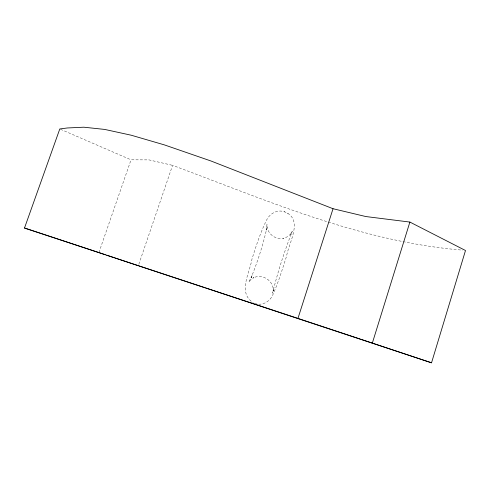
<?xml version="1.0" encoding="UTF-8"?>
<svg xmlns="http://www.w3.org/2000/svg" width="490" height="490" viewBox="0 0 490 490"><rect width="100%" height="100%" fill="white"/><g stroke="black" fill="none" stroke-linecap="round" stroke-linejoin="round"><path stroke-width="0.37" stroke-dasharray="2.45 1.84" d="M138.835 264.245L172.566 165.351C266.897 200.349 360.965 241.846 462.487 250.133M98.906 252.546L131.026 159.82L148.991 159.887L172.566 165.351M258.659 304.192C265.231 304.566 271.105 299.819 273.273 293.816C278.669 281.64 282.448 268.82 286.577 256.172C288.684 242.758 304.198 218.901 284.145 211.656C277.175 209.377 269.959 213.536 266.744 219.771C260.515 232.291 256.184 245.649 252.013 258.959C249.888 272.232 237.442 293.057 253.152 302.569M255.106 303.512L256.527 303.782M60.497 129.262L131.026 159.82M287.459 213.181L288.157 213.493M284.145 211.656L284.911 211.992M273.267 289.743L273.236 291.072C274.075 280.886 262.15 273.071 253.165 277.983L253.845 277.548L250.984 279.521L248.761 282.167L252.136 275.466L251.113 277.787C257.691 261.44 263.173 244.596 267.001 227.378L266.425 230.135L266.983 224.328C266.37 233.001 275.184 240.272 283.588 238.275L283.22 238.336L286.613 237.123L289.559 235.071L291.875 232.321L290.833 234.373L292.242 231.311C284.421 251.486 277.597 272.14 272.605 293.204L273.267 289.743"/><path stroke-width="0.73" d="M431.531 362.802L465.5 250.513L409.885 222.068L365.822 216.543L333.041 208.722L211.019 161.008L164.444 144.911L131.234 135.222L104.707 129.427L83.79 127.198L67.277 127.976L59.798 128.956L24.5 228.028L431.531 362.802L360.959 339.294M372.265 343.331L409.885 222.068M297.889 318.58L333.041 208.722M24.5 228.028L98.184 252.307M139.068 265.929L205.065 287.722M205.788 287.961L255.602 304.406M325.789 327.626L360.236 339.055M256.325 304.645L325.072 327.387M115.217 258.01L138.339 265.69M98.906 252.546L105.289 254.684M106.71 255.161L114.507 257.777"/></g></svg>
